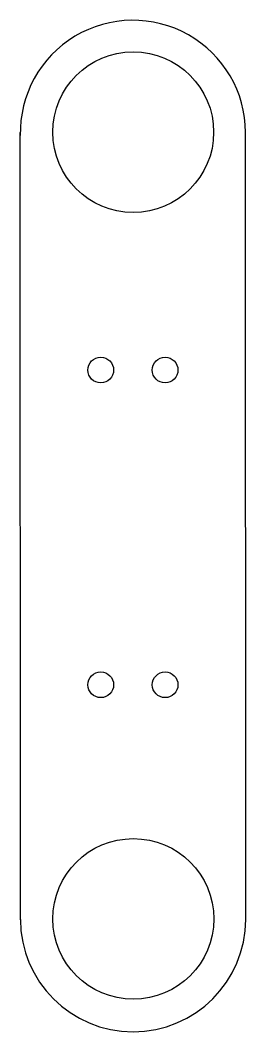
# Model space of a CAD drawing. Extents: x -16 to 19, y -149 to 9.
import ezdxf

# ---------------------------------------------------------------- set-up
doc = ezdxf.new("R2010")
doc.units = 0
doc.layers.get('0').update_dxf_attribs({"linetype": 'CONTINUOUS'})
doc.layers.add('VISIBLE', color=7, linetype='CONTINUOUS')

msp = doc.modelspace()

# ---------------------------------------------------------------- linework, layer by layer
msp.add_line((18.94, -8.98), (18.95, -8.98))
for centre in [(1.49, -8.51), (1.51, -130.99)]:
    msp.add_circle(centre, 12.5)
for centre, start, end in [((1.45, -8.58), 0.0907, 181.4028), ((1.45, -8.58), 358.6764, 359.6664), ((1.45, -8.58), 359.6664, 359.9093), ((1.47, -131.06), 180, 0)]:
    msp.add_arc(centre, 17.5, start, end)
at = {"layer": 'VISIBLE', "linetype": 'CONTINUOUS'}
for p, q in [((-16.02, -131.11), (-16.05, -8.54)), ((18.95, -8.98), (18.95, -8.61)), ((18.97, -131.07), (18.95, -8.98))]:
    msp.add_line(p, q, dxfattribs=at)
at = {"layer": 'VISIBLE'}
for centre in [(-3.55, -45.54), (6.45, -45.54), (-3.55, -94.54), (6.45, -94.54)]:
    msp.add_circle(centre, 2, dxfattribs=at)

doc.saveas('drawing.dxf')
